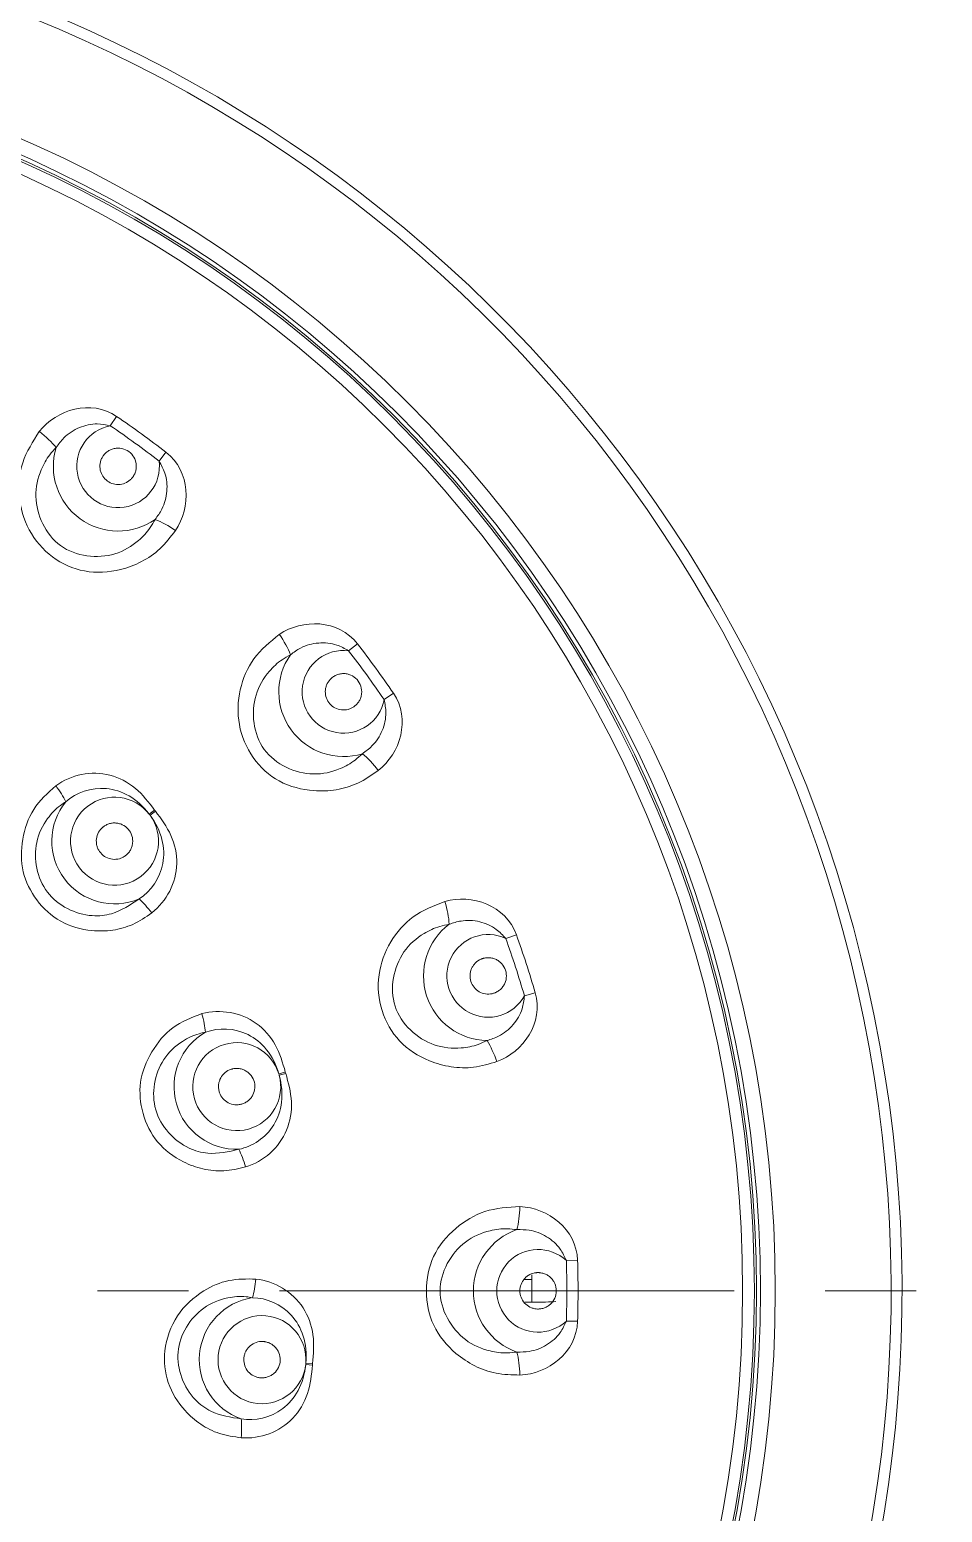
# Model space of a CAD drawing. Extents: x 0 to 1239, y 0 to 509.
# Drawn here: x 150.74 to 175.82, y 248.52 to 289.25 of the extents above; entities that cross this region are included whole.
import ezdxf

# ---------------------------------------------------------------- set-up
doc = ezdxf.new("R2010")
doc.units = 0
doc.header["$LTSCALE"] = 10
doc.header["$MEASUREMENT"] = 0
doc.linetypes.add('CENTER', pattern=[2, 1.25, -0.25, 0.25, -0.25])
doc.layers.add('1', color=7, linetype='CONTINUOUS')

msp = doc.modelspace()

# ---------------------------------------------------------------- linework, layer by layer
at = {"layer": '1', "color": 7, "linetype": 'Continuous', "lineweight": 18}
for p, q in [((152.957, 278.369), (153.131, 278.624)), ((154.487, 277.639), (154.298, 277.395)), ((159.507, 272.186), (159.751, 272.375)), ((160.736, 271.019), (160.481, 270.845)), ((154.174, 267.811), (154.026, 267.698)), ((154.048, 267.669), (154.197, 267.781)), ((163.825, 264.282), (164.116, 264.386)), ((164.634, 262.792), (164.338, 262.705)), ((157.767, 260.611), (157.588, 260.56)), ((157.598, 260.524), (157.777, 260.575)), ((165.49, 255.43), (165.799, 255.439)), ((165.799, 253.763), (165.49, 253.772)), ((158.328, 252.58), (158.513, 252.562)), ((158.516, 252.6), (158.331, 252.617))]:
    msp.add_line(p, q, dxfattribs=at)
at = {"layer": '1', "color": 7, "linetype": 'Continuous', "lineweight": 13}
for p, q in [((164.539, 254.913), (164.539, 255.045)), ((164.539, 254.913), (164.335, 254.913)), ((164.539, 254.289), (164.539, 254.913)), ((164.347, 254.289), (164.539, 254.289))]:
    msp.add_line(p, q, dxfattribs=at)
at = {"layer": '1', "color": 1, "linetype": 'CENTER', "lineweight": 13}
msp.add_line((97.603, 254.601), (175.823, 254.601), dxfattribs=at)
at = {"layer": '1', "color": 7, "linetype": 'Continuous', "lineweight": 13, "extrusion": (0, 0, -1)}
msp.add_circle((-136.713, 254.601), 34.52, dxfattribs=at)
at = {"layer": '1', "color": 7, "linetype": 'Continuous', "lineweight": 13}
for radius in [34.11, 33.622]:
    msp.add_circle((136.713, 254.601), radius, dxfattribs=at)
at = {"layer": '1', "color": 7, "linetype": 'Continuous', "lineweight": 18, "extrusion": (0, 0, -1)}
msp.add_circle((-136.713, 254.601), 34, dxfattribs=at)
at = {"layer": '1', "color": 7, "linetype": 'Continuous', "lineweight": 18}
msp.add_circle((136.713, 254.601), 33.944, dxfattribs=at)
msp.add_arc((136.713, 254.601), 37.999, 295.4504, 90, dxfattribs=at)
at = {"layer": '1', "color": 7, "linetype": 'Continuous', "lineweight": 13}
for centre, radius, start, end in [((136.713, 254.601), 37.699, 295.4504, 244.5496), ((153.171, 277.254), 1.136, 100.8589, 7.1411), ((136.713, 254.601), 28.789, 52.35, 55.65), ((159.366, 271.059), 1.136, 82.8589, 349.1411), ((136.713, 254.601), 28.789, 34.35, 37.65), ((153.073, 266.955), 1.209, 37.9403, 36.1773), ((136.713, 254.601), 21.709, 37.0097, 37.1079), ((136.713, 254.601), 21.895, 37.0097, 37.1079), ((163.343, 263.254), 1.136, 64.8589, 331.1411), ((136.713, 254.601), 28.789, 16.35, 19.65), ((156.431, 260.211), 1.209, 16.7639, 15.0008), ((136.713, 254.601), 21.709, 15.8333, 15.9314), ((136.713, 254.601), 21.895, 15.8333, 15.9314), ((164.713, 254.601), 1.136, 46.8589, 313.1411), ((136.713, 254.601), 28.789, 358.35, 1.65), ((157.126, 252.71), 1.209, 355.5874, 353.8244), ((136.713, 254.601), 21.709, 354.6568, 354.755), ((136.713, 254.601), 21.895, 354.6568, 354.755)]:
    msp.add_arc(centre, radius, start, end, dxfattribs=at)
at = {"layer": '1', "color": 7, "linetype": 'Continuous', "lineweight": 13, "extrusion": (0, 0, -1)}
for centre, radius, start, end in [((-136.713, 254.601), 29.098, 124.35, 127.65), ((-153.171, 277.254), 1.779, 235.0621, 16.9379), ((-136.713, 254.601), 29.098, 142.35, 145.65), ((-159.366, 271.059), 1.779, 253.0621, 34.9379), ((-153.073, 266.955), 1.723, 246.9324, 38.9499), ((-163.343, 263.254), 1.779, 271.0621, 52.9379), ((-136.713, 254.601), 29.098, 160.35, 163.65), ((-156.431, 260.211), 1.723, 268.1089, 60.1264), ((-164.713, 254.601), 1.779, 289.0621, 70.9379), ((-136.713, 254.601), 29.098, 178.35, 181.65), ((-157.126, 252.71), 1.723, 289.2854, 81.3028)]:
    msp.add_arc(centre, radius, start, end, dxfattribs=at)
at = {"layer": '1', "color": 7, "linetype": 'Continuous', "lineweight": 13}
for centre, major_axis, ratio, start_param, end_param in [((150.855, 277.959), (-0.786, 0.618), 0.290823, 4.069974, 4.748003), ((154.558, 275.268), (-0.831, 0.557), 0.290823, 4.676775, 5.354804), ((157.381, 272.446), (-0.557, 0.831), 0.290823, 4.069974, 4.748003), ((160.071, 268.743), (-0.618, 0.786), 0.290823, 4.676775, 5.354804), ((151.333, 268.362), (-0.47, 0.647), 0.21319, 4.042788, 4.739652), ((153.949, 264.897), (-0.494, 0.629), 0.21319, 4.685126, 5.38199), ((161.883, 265.186), (-0.273, 0.962), 0.290823, 4.069974, 4.748003), ((155.316, 262.151), (-0.204, 0.773), 0.21319, 4.042788, 4.739652), ((163.298, 260.832), (-0.345, 0.939), 0.290823, 4.676775, 5.354804), ((156.505, 257.975), (-0.233, 0.765), 0.21319, 4.685126, 5.38199), ((163.922, 256.89), (0.038, 0.999), 0.290823, 4.069974, 4.748003), ((156.788, 254.921), (0.089, 0.795), 0.21319, 4.042788, 4.739652), ((163.922, 252.312), (-0.038, 0.999), 0.290823, 4.676775, 5.354804), ((156.387, 250.598), (0.059, 0.798), 0.21319, 4.685126, 5.38199)]:
    msp.add_ellipse(centre, major_axis=major_axis, ratio=ratio, start_param=start_param, end_param=end_param, dxfattribs=at)
for points in [[(153.131, 278.624), (152.422, 279.109), (151.48, 278.811), (151.006, 278.21)], [(154.749, 275.49), (155.174, 276.124), (155.171, 277.112), (154.487, 277.639)], [(159.751, 272.375), (159.226, 273.056), (158.238, 273.064), (157.602, 272.637)], [(160.322, 268.894), (160.922, 269.366), (161.224, 270.306), (160.736, 271.019)], [(164.116, 264.386), (163.827, 265.196), (162.89, 265.508), (162.153, 265.3)], [(163.583, 260.899), (164.299, 261.163), (164.877, 261.964), (164.634, 262.792)], [(165.799, 255.439), (165.774, 256.298), (164.979, 256.885), (164.214, 256.915)], [(164.214, 252.288), (164.977, 252.317), (165.774, 252.9), (165.799, 253.763)]]:
    msp.add_open_spline(points, degree=3, dxfattribs=at)
at = {"layer": '1', "color": 7, "linetype": 'Continuous', "lineweight": 18}
for points, knots in [([(152.957, 278.369), (152.838, 278.393), (152.553, 278.448), (152.09, 278.342), (151.702, 278.092), (151.536, 277.863), (151.47, 277.772)], [0, 0, 0, 0, 0.208309, 0.500324, 0.801714, 1, 1, 1, 1]), ([(153.576, 276.96), (153.581, 276.967), (153.591, 276.981), (153.609, 277.011), (153.637, 277.065), (153.664, 277.148), (153.675, 277.252), (153.661, 277.391), (153.59, 277.554), (153.43, 277.699), (153.257, 277.755), (153.114, 277.754), (153.011, 277.731), (152.916, 277.687), (152.847, 277.636), (152.805, 277.595), (152.783, 277.569), (152.771, 277.553), (152.761, 277.54), (152.752, 277.526), (152.737, 277.502), (152.695, 277.423), (152.668, 277.314), (152.672, 277.191), (152.699, 277.072), (152.771, 276.937), (152.908, 276.815), (153.083, 276.75), (153.272, 276.752), (153.419, 276.811), (153.514, 276.886), (153.555, 276.932), (153.574, 276.957), (153.576, 276.96)], [0, 0, 0, 0, 0.007812, 0.015625, 0.03125, 0.0625, 0.09375, 0.125, 0.1875, 0.25, 0.3125, 0.34375, 0.375, 0.40625, 0.4375, 0.453125, 0.460938, 0.46875, 0.472656, 0.476562, 0.484375, 0.5, 0.5625, 0.59375, 0.625, 0.6875, 0.75, 0.8125, 0.875, 0.9375, 0.96875, 0.996094, 1, 1, 1, 1]), ([(154.19, 275.795), (154.257, 275.887), (154.423, 276.116), (154.54, 276.563), (154.499, 277.034), (154.357, 277.289), (154.298, 277.395)], [0, 0, 0, 0, 0.200407, 0.49953, 0.790901, 1, 1, 1, 1]), ([(159.507, 272.186), (159.401, 272.245), (159.147, 272.386), (158.674, 272.429), (158.227, 272.311), (157.998, 272.144), (157.908, 272.078)], [0, 0, 0, 0, 0.208309, 0.500324, 0.801714, 1, 1, 1, 1]), ([(159.66, 270.655), (159.667, 270.66), (159.681, 270.67), (159.707, 270.693), (159.75, 270.736), (159.801, 270.807), (159.844, 270.902), (159.874, 271.038), (159.856, 271.215), (159.749, 271.403), (159.602, 271.51), (159.466, 271.553), (159.361, 271.563), (159.257, 271.551), (159.175, 271.524), (159.123, 271.497), (159.095, 271.479), (159.077, 271.468), (159.064, 271.458), (159.051, 271.448), (159.029, 271.429), (158.965, 271.367), (158.906, 271.272), (158.872, 271.154), (158.86, 271.032), (158.887, 270.882), (158.98, 270.724), (159.126, 270.607), (159.307, 270.551), (159.464, 270.562), (159.578, 270.604), (159.631, 270.635), (159.657, 270.652), (159.66, 270.655)], [0, 0, 0, 0, 0.007812, 0.015625, 0.03125, 0.0625, 0.09375, 0.125, 0.1875, 0.25, 0.3125, 0.34375, 0.375, 0.40625, 0.4375, 0.453125, 0.460938, 0.46875, 0.472656, 0.476562, 0.484375, 0.5, 0.5625, 0.59375, 0.625, 0.6875, 0.75, 0.8125, 0.875, 0.9375, 0.96875, 0.996094, 1, 1, 1, 1]), ([(159.884, 269.357), (159.976, 269.424), (160.205, 269.591), (160.454, 269.979), (160.56, 270.44), (160.505, 270.726), (160.481, 270.845)], [0, 0, 0, 0, 0.200407, 0.49953, 0.790901, 1, 1, 1, 1]), ([(153.376, 266.558), (153.389, 266.568), (153.414, 266.589), (153.461, 266.637), (153.511, 266.707), (153.552, 266.801), (153.58, 266.935), (153.564, 267.108), (153.462, 267.292), (153.321, 267.399), (153.19, 267.445), (153.087, 267.459), (152.985, 267.451), (152.887, 267.423), (152.82, 267.388), (152.779, 267.36), (152.753, 267.34), (152.686, 267.281), (152.603, 267.16), (152.568, 267.005), (152.575, 266.88), (152.598, 266.79), (152.636, 266.705), (152.708, 266.603), (152.832, 266.503), (153.016, 266.446), (153.177, 266.459), (153.28, 266.498), (153.336, 266.53), (153.363, 266.548), (153.376, 266.558)], [0, 0, 0, 0, 0.015625, 0.03125, 0.0625, 0.09375, 0.125, 0.1875, 0.25, 0.3125, 0.34375, 0.375, 0.40625, 0.4375, 0.46875, 0.476562, 0.484375, 0.5, 0.5625, 0.625, 0.65625, 0.6875, 0.71875, 0.75, 0.8125, 0.875, 0.9375, 0.96875, 0.984375, 1, 1, 1, 1]), ([(163.825, 264.282), (163.743, 264.371), (163.545, 264.584), (163.108, 264.77), (162.647, 264.796), (162.378, 264.708), (162.271, 264.673)], [0, 0, 0, 0, 0.208309, 0.500324, 0.801714, 1, 1, 1, 1]), ([(163.498, 262.778), (163.506, 262.781), (163.522, 262.787), (163.554, 262.8), (163.608, 262.828), (163.679, 262.879), (163.749, 262.956), (163.82, 263.077), (163.858, 263.251), (163.814, 263.462), (163.707, 263.609), (163.591, 263.692), (163.494, 263.734), (163.391, 263.755), (163.305, 263.754), (163.247, 263.745), (163.215, 263.737), (163.195, 263.731), (163.179, 263.726), (163.164, 263.721), (163.137, 263.71), (163.057, 263.671), (162.972, 263.598), (162.902, 263.496), (162.854, 263.384), (162.833, 263.233), (162.872, 263.054), (162.976, 262.898), (163.13, 262.788), (163.283, 262.75), (163.404, 262.755), (163.464, 262.768), (163.494, 262.777), (163.498, 262.778)], [0, 0, 0, 0, 0.007812, 0.015625, 0.03125, 0.0625, 0.09375, 0.125, 0.1875, 0.25, 0.3125, 0.34375, 0.375, 0.40625, 0.4375, 0.453125, 0.460938, 0.46875, 0.472656, 0.476562, 0.484375, 0.5, 0.5625, 0.59375, 0.625, 0.6875, 0.75, 0.8125, 0.875, 0.9375, 0.96875, 0.996094, 1, 1, 1, 1]), ([(163.31, 261.475), (163.418, 261.51), (163.687, 261.598), (164.044, 261.89), (164.288, 262.296), (164.323, 262.585), (164.338, 262.705)], [0, 0, 0, 0, 0.200407, 0.49953, 0.790901, 1, 1, 1, 1]), ([(155.572, 261.705), (155.936, 261.837), (156.367, 261.827), (156.93, 261.545), (157.106, 261.407), (157.398, 261.042), (157.514, 260.814), (157.588, 260.56)], [0, 0, 0, 0, 0.5, 0.5, 0.75, 0.75, 1, 1, 1, 1]), ([(156.57, 259.731), (156.586, 259.736), (156.617, 259.746), (156.678, 259.775), (156.75, 259.822), (156.822, 259.894), (156.897, 260.009), (156.944, 260.176), (156.915, 260.385), (156.823, 260.535), (156.717, 260.625), (156.626, 260.675), (156.528, 260.705), (156.426, 260.715), (156.352, 260.706), (156.304, 260.695), (156.272, 260.686), (156.188, 260.655), (156.067, 260.572), (155.978, 260.44), (155.94, 260.321), (155.928, 260.229), (155.934, 260.135), (155.964, 260.014), (156.043, 259.876), (156.194, 259.757), (156.348, 259.711), (156.459, 259.71), (156.523, 259.719), (156.554, 259.727), (156.57, 259.731)], [0, 0, 0, 0, 0.015625, 0.03125, 0.0625, 0.09375, 0.125, 0.1875, 0.25, 0.3125, 0.34375, 0.375, 0.40625, 0.4375, 0.46875, 0.476562, 0.484375, 0.5, 0.5625, 0.625, 0.65625, 0.6875, 0.71875, 0.75, 0.8125, 0.875, 0.9375, 0.96875, 0.984375, 1, 1, 1, 1]), ([(165.49, 255.43), (165.439, 255.54), (165.316, 255.804), (164.959, 256.116), (164.528, 256.283), (164.245, 256.282), (164.132, 256.282)], [0, 0, 0, 0, 0.208309, 0.500324, 0.801714, 1, 1, 1, 1]), ([(164.714, 254.101), (164.722, 254.101), (164.739, 254.102), (164.774, 254.104), (164.834, 254.114), (164.917, 254.141), (165.008, 254.193), (165.112, 254.286), (165.202, 254.439), (165.226, 254.654), (165.169, 254.827), (165.085, 254.941), (165.005, 255.012), (164.914, 255.063), (164.832, 255.089), (164.774, 255.098), (164.741, 255.101), (164.72, 255.101), (164.704, 255.101), (164.687, 255.101), (164.659, 255.099), (164.57, 255.086), (164.467, 255.044), (164.369, 254.968), (164.288, 254.877), (164.222, 254.739), (164.204, 254.557), (164.254, 254.376), (164.367, 254.225), (164.501, 254.141), (164.617, 254.108), (164.679, 254.102), (164.709, 254.101), (164.714, 254.101)], [0, 0, 0, 0, 0.007812, 0.015625, 0.03125, 0.0625, 0.09375, 0.125, 0.1875, 0.25, 0.3125, 0.34375, 0.375, 0.40625, 0.4375, 0.453125, 0.460938, 0.46875, 0.472656, 0.476562, 0.484375, 0.5, 0.5625, 0.59375, 0.625, 0.6875, 0.75, 0.8125, 0.875, 0.9375, 0.96875, 0.996094, 1, 1, 1, 1]), ([(164.132, 252.92), (164.246, 252.92), (164.529, 252.92), (164.959, 253.087), (165.316, 253.398), (165.439, 253.662), (165.49, 253.772)], [0, 0, 0, 0, 0.200407, 0.49953, 0.790901, 1, 1, 1, 1]), ([(157.082, 252.212), (157.099, 252.21), (157.132, 252.209), (157.199, 252.213), (157.282, 252.231), (157.376, 252.273), (157.487, 252.352), (157.592, 252.492), (157.64, 252.696), (157.608, 252.87), (157.542, 252.992), (157.476, 253.072), (157.395, 253.135), (157.304, 253.181), (157.231, 253.2), (157.182, 253.207), (157.149, 253.21), (157.059, 253.211), (156.917, 253.177), (156.787, 253.086), (156.708, 252.989), (156.663, 252.907), (156.635, 252.819), (156.619, 252.695), (156.644, 252.537), (156.741, 252.371), (156.868, 252.273), (156.971, 252.232), (157.034, 252.218), (157.066, 252.213), (157.082, 252.212)], [0, 0, 0, 0, 0.015625, 0.03125, 0.0625, 0.09375, 0.125, 0.1875, 0.25, 0.3125, 0.34375, 0.375, 0.40625, 0.4375, 0.46875, 0.476562, 0.484375, 0.5, 0.5625, 0.625, 0.65625, 0.6875, 0.71875, 0.75, 0.8125, 0.875, 0.9375, 0.96875, 0.984375, 1, 1, 1, 1])]:
    msp.add_open_spline(points, degree=3, knots=knots, dxfattribs=at)
at = {"layer": '1', "color": 7, "linetype": 'Continuous', "lineweight": 13}
for points, knots in [([(154.749, 275.49), (154.615, 275.315), (154.356, 274.976), (153.827, 274.612), (153.132, 274.355), (152.251, 274.294), (151.32, 274.713), (150.665, 275.478), (150.398, 276.421), (150.486, 277.399), (150.829, 277.934), (151.006, 278.21)], [0, 0, 0, 0, 0.087559, 0.169343, 0.250406, 0.377797, 0.500268, 0.625545, 0.749633, 0.871138, 1, 1, 1, 1]), ([(151.47, 277.772), (151.409, 277.706), (151.242, 277.525), (151, 277.088), (150.798, 276.204), (151.417, 274.836), (152.908, 274.672), (153.686, 275.139), (154.026, 275.504), (154.147, 275.718), (154.19, 275.795)], [0, 0, 0, 0, 0.046232, 0.127418, 0.25434, 0.500128, 0.746139, 0.872776, 0.954238, 1, 1, 1, 1]), ([(160.322, 268.894), (160.14, 268.769), (159.789, 268.527), (159.173, 268.344), (158.433, 268.315), (157.576, 268.528), (156.821, 269.215), (156.433, 270.145), (156.471, 271.124), (156.857, 272.027), (157.349, 272.43), (157.602, 272.637)], [0, 0, 0, 0, 0.087559, 0.169343, 0.250406, 0.377797, 0.500268, 0.625545, 0.749633, 0.871138, 1, 1, 1, 1]), ([(157.908, 272.078), (157.83, 272.034), (157.615, 271.914), (157.25, 271.572), (156.784, 270.794), (156.95, 269.302), (158.318, 268.685), (159.202, 268.889), (159.639, 269.131), (159.819, 269.298), (159.884, 269.357)], [0, 0, 0, 0, 0.046232, 0.127418, 0.25434, 0.500128, 0.746139, 0.872776, 0.954238, 1, 1, 1, 1]), ([(154.097, 264.985), (153.928, 264.869), (153.602, 264.646), (153.029, 264.487), (152.347, 264.476), (151.567, 264.688), (150.898, 265.302), (150.494, 266.114), (150.51, 267.01), (150.793, 267.878), (151.234, 268.277), (151.458, 268.479)], [0, 0, 0, 0, 0.087618, 0.169383, 0.250858, 0.377472, 0.50113, 0.621828, 0.747779, 0.872055, 1, 1, 1, 1]), ([(154.174, 267.811), (154.016, 268.02), (153.85, 268.234), (153.441, 268.576), (153.201, 268.703), (152.439, 268.901), (151.878, 268.784), (151.458, 268.479)], [0, 0, 0, 0, 0.25, 0.25, 0.5, 0.5, 1, 1, 1, 1]), ([(151.733, 268.038), (151.683, 268.006), (151.494, 267.881), (151.167, 267.539), (150.786, 266.743), (151.039, 265.412), (152.181, 264.85), (153.116, 264.943), (153.506, 265.206), (153.748, 265.37)], [0, 0, 0, 0, 0.032494, 0.124187, 0.254047, 0.501013, 0.74779, 0.843536, 1, 1, 1, 1]), ([(151.733, 268.038), (152.024, 268.293), (152.43, 268.439), (153.057, 268.379), (153.271, 268.314), (153.675, 268.08), (153.865, 267.908), (154.026, 267.698)], [0, 0, 0, 0, 0.5, 0.5, 0.75, 0.75, 1, 1, 1, 1]), ([(154.048, 267.669), (154.208, 267.454), (154.318, 267.228), (154.433, 266.776), (154.438, 266.552), (154.323, 265.929), (154.074, 265.581), (153.748, 265.37)], [0, 0, 0, 0, 0.25, 0.25, 0.5, 0.5, 1, 1, 1, 1]), ([(154.097, 264.985), (154.506, 265.306), (154.771, 265.811), (154.788, 266.602), (154.732, 266.868), (154.514, 267.355), (154.357, 267.568), (154.197, 267.781)], [0, 0, 0, 0, 0.5, 0.5, 0.75, 0.75, 1, 1, 1, 1]), ([(163.583, 260.899), (163.372, 260.836), (162.962, 260.714), (162.321, 260.731), (161.607, 260.932), (160.859, 261.4), (160.352, 262.286), (160.271, 263.291), (160.61, 264.21), (161.256, 264.95), (161.848, 265.181), (162.153, 265.3)], [0, 0, 0, 0, 0.087559, 0.169343, 0.250406, 0.377797, 0.500268, 0.625545, 0.749633, 0.871138, 1, 1, 1, 1]), ([(162.271, 264.673), (162.183, 264.656), (161.942, 264.607), (161.489, 264.396), (160.805, 263.8), (160.502, 262.329), (161.613, 261.32), (162.517, 261.24), (163.006, 261.336), (163.23, 261.438), (163.31, 261.475)], [0, 0, 0, 0, 0.046232, 0.127418, 0.25434, 0.500128, 0.746139, 0.872776, 0.954238, 1, 1, 1, 1]), ([(156.674, 258.004), (156.475, 257.957), (156.09, 257.867), (155.498, 257.926), (154.859, 258.161), (154.208, 258.641), (153.806, 259.455), (153.722, 260.359), (154.061, 261.188), (154.638, 261.895), (155.194, 262.108), (155.476, 262.216)], [0, 0, 0, 0, 0.087618, 0.169383, 0.250858, 0.377472, 0.50113, 0.621828, 0.747779, 0.872055, 1, 1, 1, 1]), ([(157.767, 260.611), (157.695, 260.864), (157.618, 261.123), (157.36, 261.589), (157.181, 261.795), (156.543, 262.255), (155.977, 262.348), (155.476, 262.216)], [0, 0, 0, 0, 0.25, 0.25, 0.5, 0.5, 1, 1, 1, 1]), ([(155.572, 261.705), (155.514, 261.693), (155.293, 261.645), (154.865, 261.444), (154.222, 260.839), (153.977, 259.507), (154.839, 258.57), (155.745, 258.319), (156.203, 258.424), (156.488, 258.489)], [0, 0, 0, 0, 0.032494, 0.124187, 0.254047, 0.501013, 0.74779, 0.843536, 1, 1, 1, 1]), ([(157.598, 260.524), (157.669, 260.267), (157.691, 260.016), (157.635, 259.552), (157.558, 259.342), (157.226, 258.803), (156.868, 258.569), (156.488, 258.489)], [0, 0, 0, 0, 0.25, 0.25, 0.5, 0.5, 1, 1, 1, 1]), ([(156.674, 258.004), (157.172, 258.156), (157.601, 258.531), (157.903, 259.262), (157.946, 259.531), (157.919, 260.063), (157.85, 260.319), (157.777, 260.575)], [0, 0, 0, 0, 0.5, 0.5, 0.75, 0.75, 1, 1, 1, 1]), ([(164.214, 252.288), (163.994, 252.293), (163.567, 252.304), (162.962, 252.518), (162.346, 252.93), (161.776, 253.604), (161.644, 254.277), (161.643, 254.921), (161.774, 255.596), (162.41, 256.348), (163.252, 256.861), (163.887, 256.896), (164.214, 256.915)], [0, 0, 0, 0, 0.087467, 0.169165, 0.250143, 0.377399, 0.499743, 0.500386, 0.622843, 0.75026, 0.871461, 1, 1, 1, 1]), ([(164.132, 256.282), (164.044, 256.293), (163.799, 256.321), (163.303, 256.26), (162.469, 255.904), (161.726, 254.6), (162.47, 253.296), (163.305, 252.942), (163.801, 252.881), (164.045, 252.91), (164.132, 252.92)], [0, 0, 0, 0, 0.046232, 0.127418, 0.25434, 0.500128, 0.746139, 0.872776, 0.954238, 1, 1, 1, 1]), ([(156.555, 250.564), (156.353, 250.592), (155.961, 250.647), (155.431, 250.915), (154.919, 251.366), (154.487, 252.048), (154.394, 253.007), (154.734, 253.959), (155.432, 254.596), (156.209, 254.936), (156.707, 254.928), (156.959, 254.924)], [0, 0, 0, 0, 0.087736, 0.16961, 0.251195, 0.377979, 0.501803, 0.644551, 0.78706, 0.892476, 1, 1, 1, 1]), ([(158.516, 252.6), (158.54, 252.861), (158.562, 253.131), (158.49, 253.659), (158.398, 253.915), (157.968, 254.575), (157.475, 254.866), (156.959, 254.924)], [0, 0, 0, 0, 0.25, 0.25, 0.5, 0.5, 1, 1, 1, 1]), ([(156.865, 254.413), (156.807, 254.422), (156.583, 254.458), (156.111, 254.424), (155.293, 254.093), (154.583, 252.94), (155.048, 251.755), (155.803, 251.193), (156.268, 251.125), (156.557, 251.083)], [0, 0, 0, 0, 0.032494, 0.124187, 0.254047, 0.501013, 0.74779, 0.843536, 1, 1, 1, 1]), ([(156.865, 254.413), (157.252, 254.405), (157.65, 254.239), (158.073, 253.773), (158.188, 253.58), (158.328, 253.135), (158.353, 252.88), (158.331, 252.617)], [0, 0, 0, 0, 0.5, 0.5, 0.75, 0.75, 1, 1, 1, 1]), ([(164.539, 254.289), (164.675, 254.29), (164.966, 254.292), (165.116, 254.3), (165.197, 254.305)], [0, 0, 0, 0, 0.464516, 1, 1, 1, 1]), ([(156.555, 250.564), (157.074, 250.525), (157.61, 250.72), (158.156, 251.293), (158.293, 251.528), (158.461, 252.034), (158.488, 252.298), (158.513, 252.562)], [0, 0, 0, 0, 0.5, 0.5, 0.75, 0.75, 1, 1, 1, 1]), ([(158.328, 252.58), (158.301, 252.314), (158.23, 252.073), (158.011, 251.66), (157.863, 251.492), (157.359, 251.109), (156.94, 251.02), (156.557, 251.083)], [0, 0, 0, 0, 0.25, 0.25, 0.5, 0.5, 1, 1, 1, 1])]:
    msp.add_open_spline(points, degree=3, knots=knots, dxfattribs=at)

doc.saveas('drawing.dxf')
